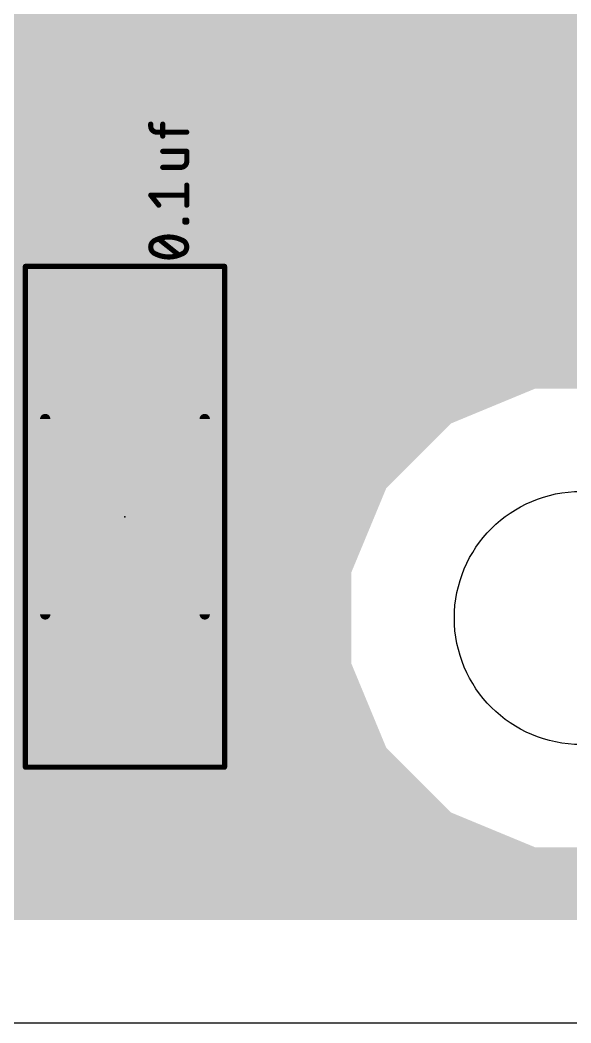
# Model space of a CAD drawing. Extents: x 0 to 29, y 0 to 29.2.
# Drawn here: x 9.96 to 15.4, y 0 to 9.91 of the extents above; entities that cross this region are included whole.
import ezdxf

# ---------------------------------------------------------------- set-up
doc = ezdxf.new("R2010")
doc.units = 0
for name, color, linetype in [('1', 12, 'CONTINUOUS'), ('16', 132, 'CONTINUOUS'), ('20', 31, 'CONTINUOUS'), ('21', 253, 'CONTINUOUS'), ('23', 53, 'CONTINUOUS'), ('25', 253, 'CONTINUOUS'), ('27', 253, 'CONTINUOUS'), ('39', 12, 'CONTINUOUS'), ('51', 253, 'CONTINUOUS')]:
    doc.layers.add(name, color=color, linetype=linetype)

# ---------------------------------------------------------------- blocks, each defined once
blk = doc.blocks.new('RECT')
blk.add_solid([(-0.5, -0.5), (0.5, -0.5), (-0.5, 0.5), (0.5, 0.5)])

msp = doc.modelspace()

# ---------------------------------------------------------------- linework, layer by layer
at = {"layer": '1', "const_width": 0.1524}
for points in [[(10.0584, 7.5302), (10.0584, 22.8214)], [(10.0584, 9.906), (23.1648, 9.906)], [(10.0584, 9.7536), (23.1648, 9.7536)], [(10.0584, 9.6012), (23.1648, 9.6012)], [(10.0584, 9.4488), (23.1648, 9.4488)], [(10.0584, 9.2964), (23.1648, 9.2964)], [(10.0584, 9.144), (23.1648, 9.144)], [(10.0584, 8.9916), (23.1648, 8.9916)], [(10.0584, 8.8392), (23.1648, 8.8392)], [(10.0584, 8.6868), (23.1648, 8.6868)], [(10.0584, 8.5344), (23.1648, 8.5344)], [(10.0584, 8.382), (23.1648, 8.382)], [(10.0584, 8.2296), (23.1648, 8.2296)], [(10.0584, 8.0772), (23.1648, 8.0772)], [(10.0584, 7.9248), (23.1648, 7.9248)], [(10.0584, 7.7724), (23.1648, 7.7724)], [(10.0584, 7.62), (23.1648, 7.62)], [(10.9238, 7.5302), (10.0584, 7.5302)], [(10.9238, 6.4762), (10.9238, 7.5302)], [(10.9238, 7.4676), (11.0762, 7.4676)], [(11.9435, 7.5302), (11.0762, 7.5302)], [(11.0762, 7.5302), (11.0762, 6.4762)], [(12.0274, 7.5077), (11.9435, 7.5302)], [(12.1027, 7.4642), (12.0274, 7.5077)], [(12.0969, 7.4676), (18.1531, 7.4676)], [(12.1642, 7.4027), (12.1027, 7.4642)], [(12.2077, 7.3275), (12.1642, 7.4027)], [(10.9238, 7.3152), (11.0762, 7.3152)], [(12.2302, 7.2435), (12.2077, 7.3275)], [(12.211, 7.3152), (18.039, 7.3152)], [(10.9238, 7.1628), (11.0762, 7.1628)], [(12.2302, 6.4762), (12.2302, 7.2435)], [(12.2302, 7.1628), (18.0198, 7.1628)], [(10.9238, 7.0104), (11.0762, 7.0104)], [(12.2302, 7.0104), (18.0198, 7.0104)], [(10.9238, 6.858), (11.0762, 6.858)], [(12.2302, 6.858), (18.0198, 6.858)], [(10.9238, 6.7056), (11.0762, 6.7056)], [(12.2302, 6.7056), (18.0198, 6.7056)], [(14.3256, 6.7056), (14.0208, 6.4008)], [(14.3517, 6.7056), (14.1732, 6.5271)], [(18.8976, 6.7056), (14.3256, 6.7056)], [(16.5855, 6.7056), (14.3517, 6.7056)], [(10.9238, 6.5532), (11.0762, 6.5532)], [(11.0762, 6.4762), (10.9238, 6.4762)], [(11.0762, 6.3238), (11.0762, 6.4762)], [(11.0762, 6.4762), (12.2302, 6.4762)], [(14.1732, 6.5271), (12.1286, 4.4824)], [(12.2302, 6.5532), (14.1994, 6.5532)], [(11.1252, 6.4008), (11, 6.4)], [(11.0762, 6.4008), (14.047, 6.4008)], [(14.0208, 6.4008), (11.1252, 6.4008)], [(14.478, 6.4008), (11.7348, 3.6576)], [(16.4592, 6.4008), (14.478, 6.4008)], [(10.9238, 5.2698), (10.9238, 6.3238)], [(10.9238, 6.3238), (11.0762, 6.3238)], [(11.0762, 6.3238), (11.0762, 5.2698)], [(12.2302, 6.3238), (11.0762, 6.3238)], [(12.2302, 5.5565), (12.2302, 6.3238)], [(10.9238, 6.2484), (11.0762, 6.2484)], [(12.2302, 6.2484), (13.8946, 6.2484)], [(10.9238, 6.096), (11.0762, 6.096)], [(12.2302, 6.096), (13.7422, 6.096)], [(10.9238, 5.9436), (11.0762, 5.9436)], [(12.2302, 5.9436), (13.5898, 5.9436)], [(10.9238, 5.7912), (11.0762, 5.7912)], [(12.2302, 5.7912), (13.4374, 5.7912)], [(10.9238, 5.6388), (11.0762, 5.6388)], [(12.2302, 5.6388), (13.285, 5.6388)], [(10.9238, 5.4864), (11.0762, 5.4864)], [(12.1642, 5.3973), (12.2077, 5.4725)], [(12.2077, 5.4725), (12.2302, 5.5565)], [(12.2114, 5.4864), (13.1326, 5.4864)], [(12.1027, 5.3358), (12.1642, 5.3973)], [(10.9238, 5.334), (11.0762, 5.334)], [(11.9435, 5.2698), (12.0274, 5.2923)], [(12.0274, 5.2923), (12.1027, 5.3358)], [(12.0997, 5.334), (12.9802, 5.334)], [(10.0584, 5.003), (10.0584, 5.2698)], [(10.0584, 5.2698), (10.9238, 5.2698)], [(10.0584, 5.1816), (12.8278, 5.1816)], [(11.0762, 5.2698), (11.9435, 5.2698)], [(10.0584, 5.0292), (12.6754, 5.0292)], [(10.4329, 4.6286), (10.0584, 5.003)], [(10.9728, 3.6576), (9.7536, 4.8768)], [(10.1846, 4.8768), (12.523, 4.8768)], [(10.337, 4.7244), (12.3706, 4.7244)], [(11.9947, 4.6286), (10.4329, 4.6286)], [(12.1286, 4.4947), (11.9947, 4.6286)], [(12.0513, 4.572), (12.2182, 4.572)], [(12.1286, 4.4824), (12.1286, 4.4947)], [(10.9728, 3.6576), (11, 3.6)], [(10.9728, 3.5052), (11, 3.6)], [(11.1252, 3.6576), (11, 3.6)], [(11.7348, 3.6576), (11.1252, 3.6576)], [(10.9728, 3.5052), (10.3632, 2.8956)], [(10.3632, 2.8956), (7.0104, 2.8956)], [(3.7878, 1.0922), (27.9078, 1.0922)]]:
    msp.add_lwpolyline(points, dxfattribs=at)
at = {"layer": '1', "const_width": 0.0762}
for points in [[(10.0584, 9.9441, 1), (10.0584, 9.8679)], [(10.0584, 9.7917, 1), (10.0584, 9.7155)], [(10.0584, 9.6393, 1), (10.0584, 9.5631)], [(10.0584, 9.4869, 1), (10.0584, 9.4107)], [(10.0584, 9.3345, 1), (10.0584, 9.2583)], [(10.0584, 9.1821, 1), (10.0584, 9.1059)], [(10.0584, 9.0297, 1), (10.0584, 8.9535)], [(10.0584, 8.8773, 1), (10.0584, 8.8011)], [(10.0584, 8.7249, 1), (10.0584, 8.6487)], [(10.0584, 8.5725, 1), (10.0584, 8.4963)], [(10.0584, 8.4201, 1), (10.0584, 8.3439)], [(10.0584, 8.2677, 1), (10.0584, 8.1915)], [(10.0584, 8.1153, 1), (10.0584, 8.0391)], [(10.0584, 7.9629, 1), (10.0584, 7.8867)], [(10.0584, 7.8105, 1), (10.0584, 7.7343)], [(10.0584, 7.6581, 1), (10.0584, 7.5819)], [(10.0584, 7.5683, 1), (10.0584, 7.4921)], [(10.0203, 7.5302, 1), (10.0965, 7.5302)], [(10.9619, 7.5302, 1), (10.8857, 7.5302)], [(10.9238, 7.5057, 1), (10.9238, 7.4295)], [(10.9238, 7.4921, 1), (10.9238, 7.5683)], [(11.0762, 7.5683, 1), (11.0762, 7.4921)], [(11.1143, 7.5302, 1), (11.0381, 7.5302)], [(11.0762, 7.4295, 1), (11.0762, 7.5057)], [(11.9533, 7.567, 1), (11.9336, 7.4934)], [(11.9435, 7.4921, 1), (11.9435, 7.5683)], [(12.0465, 7.5407, 1), (12.0084, 7.4747)], [(12.0176, 7.4709, 1), (12.0373, 7.5445)], [(12.0969, 7.5057, 1), (12.0969, 7.4295)], [(12.1297, 7.4912, 1), (12.0758, 7.4373)], [(12.0837, 7.4312, 1), (12.1218, 7.4972)], [(12.1972, 7.4218, 1), (12.1312, 7.3837)], [(12.1373, 7.3758, 1), (12.1912, 7.4297)], [(10.9238, 7.3533, 1), (10.9238, 7.2771)], [(11.0762, 7.2771, 1), (11.0762, 7.3533)], [(12.2445, 7.3373, 1), (12.1709, 7.3176)], [(12.211, 7.3533, 1), (12.211, 7.2771)], [(12.1747, 7.3084, 1), (12.2407, 7.3465)], [(10.9238, 7.2009, 1), (10.9238, 7.1247)], [(11.0762, 7.1247, 1), (11.0762, 7.2009)], [(12.2683, 7.2435, 1), (12.1921, 7.2435)], [(12.2302, 7.2009, 1), (12.2302, 7.1247)], [(12.1934, 7.2336, 1), (12.267, 7.2533)], [(10.9238, 7.0485, 1), (10.9238, 6.9723)], [(11.0762, 6.9723, 1), (11.0762, 7.0485)], [(12.2302, 7.0485, 1), (12.2302, 6.9723)], [(10.9238, 6.8961, 1), (10.9238, 6.8199)], [(11.0762, 6.8199, 1), (11.0762, 6.8961)], [(12.2302, 6.8961, 1), (12.2302, 6.8199)], [(10.9238, 6.7437, 1), (10.9238, 6.6675)], [(11.0762, 6.6675, 1), (11.0762, 6.7437)], [(12.2302, 6.7437, 1), (12.2302, 6.6675)], [(14.3256, 6.7437, 1), (14.3256, 6.6675)], [(14.3525, 6.6787, 1), (14.2987, 6.7325)], [(14.3517, 6.7437, 1), (14.3517, 6.6675)], [(14.3787, 6.6787, 1), (14.3248, 6.7325)], [(10.9238, 6.5913, 1), (10.9238, 6.5151)], [(10.9238, 6.5143, 1), (10.9238, 6.4381)], [(11.1143, 6.4762, 1), (11.0381, 6.4762)], [(11.0762, 6.5143, 1), (11.0762, 6.4381)], [(11.0762, 6.5151, 1), (11.0762, 6.5913)], [(11.0762, 6.4381, 1), (11.0762, 6.5143)], [(12.2302, 6.5913, 1), (12.2302, 6.5151)], [(12.2302, 6.4381, 1), (12.2302, 6.5143)], [(14.1463, 6.554, 1), (14.2001, 6.5001)], [(14.2001, 6.5001, 1), (14.1463, 6.554)], [(14.1994, 6.5151, 1), (14.1994, 6.5913)], [(10.8857, 6.4762, 1), (10.9619, 6.4762)], [(10.9998, 6.4381, 1), (11.0002, 6.3619)], [(11.0381, 6.4762, 1), (11.1143, 6.4762)], [(11.0762, 6.4389, 1), (11.0762, 6.3627)], [(11.1252, 6.4389, 1), (11.1252, 6.3627)], [(11.1254, 6.3627, 1), (11.125, 6.4389)], [(12.1921, 6.4762, 1), (12.2683, 6.4762)], [(13.9939, 6.4277, 1), (14.0477, 6.3739)], [(14.0208, 6.3627, 1), (14.0208, 6.4389)], [(14.047, 6.3627, 1), (14.047, 6.4389)], [(14.478, 6.4389, 1), (14.478, 6.3627)], [(14.5049, 6.3739, 1), (14.4511, 6.4277)], [(10.9619, 6.3238, 1), (10.8857, 6.3238)], [(10.9238, 6.3619, 1), (10.9238, 6.2857)], [(11.1143, 6.3238, 1), (11.0381, 6.3238)], [(11.0762, 6.3619, 1), (11.0762, 6.2857)], [(11.0381, 6.3238, 1), (11.1143, 6.3238)], [(11.0762, 6.2857, 1), (11.0762, 6.3619)], [(12.2683, 6.3238, 1), (12.1921, 6.3238)], [(12.2302, 6.2857, 1), (12.2302, 6.3619)], [(10.9238, 6.2865, 1), (10.9238, 6.2103)], [(11.0762, 6.2103, 1), (11.0762, 6.2865)], [(12.2302, 6.2865, 1), (12.2302, 6.2103)], [(13.8946, 6.2103, 1), (13.8946, 6.2865)], [(10.9238, 6.1341, 1), (10.9238, 6.0579)], [(11.0762, 6.0579, 1), (11.0762, 6.1341)], [(12.2302, 6.1341, 1), (12.2302, 6.0579)], [(13.7422, 6.0579, 1), (13.7422, 6.1341)], [(10.9238, 5.9817, 1), (10.9238, 5.9055)], [(11.0762, 5.9055, 1), (11.0762, 5.9817)], [(12.2302, 5.9817, 1), (12.2302, 5.9055)], [(13.5898, 5.9055, 1), (13.5898, 5.9817)], [(10.9238, 5.8293, 1), (10.9238, 5.7531)], [(11.0762, 5.7531, 1), (11.0762, 5.8293)], [(12.2302, 5.8293, 1), (12.2302, 5.7531)], [(13.4374, 5.7531, 1), (13.4374, 5.8293)], [(10.9238, 5.6769, 1), (10.9238, 5.6007)], [(11.0762, 5.6007, 1), (11.0762, 5.6769)], [(12.2302, 5.6769, 1), (12.2302, 5.6007)], [(13.285, 5.6007, 1), (13.285, 5.6769)], [(10.9238, 5.5245, 1), (10.9238, 5.4483)], [(11.0762, 5.4483, 1), (11.0762, 5.5245)], [(12.2114, 5.5245, 1), (12.2114, 5.4483)], [(12.2407, 5.4535, 1), (12.1747, 5.4916)], [(12.1921, 5.5565, 1), (12.2683, 5.5565)], [(12.267, 5.5467, 1), (12.1934, 5.5664)], [(13.1326, 5.4483, 1), (13.1326, 5.5245)], [(12.1312, 5.4163, 1), (12.1972, 5.3782)], [(12.1912, 5.3703, 1), (12.1373, 5.4242)], [(12.1709, 5.4824, 1), (12.2445, 5.4627)], [(10.9238, 5.3721, 1), (10.9238, 5.2959)], [(11.0762, 5.2959, 1), (11.0762, 5.3721)], [(12.0084, 5.3253, 1), (12.0465, 5.2593)], [(12.0373, 5.2555, 1), (12.0176, 5.3291)], [(12.0997, 5.3721, 1), (12.0997, 5.2959)], [(12.0758, 5.3627, 1), (12.1297, 5.3088)], [(12.1218, 5.3028, 1), (12.0837, 5.3688)], [(12.9802, 5.2959, 1), (12.9802, 5.3721)], [(10.0965, 5.2698, 1), (10.0203, 5.2698)], [(10.0584, 5.3079, 1), (10.0584, 5.2317)], [(10.0584, 5.2197, 1), (10.0584, 5.1435)], [(10.8857, 5.2698, 1), (10.9619, 5.2698)], [(10.9238, 5.2317, 1), (10.9238, 5.3079)], [(11.0762, 5.3079, 1), (11.0762, 5.2317)], [(11.0381, 5.2698, 1), (11.1143, 5.2698)], [(11.9336, 5.3066, 1), (11.9533, 5.233)], [(11.9435, 5.2317, 1), (11.9435, 5.3079)], [(12.8278, 5.1435, 1), (12.8278, 5.2197)], [(10.0584, 5.0673, 1), (10.0584, 4.9911)], [(10.0853, 5.03, 1), (10.0315, 4.9761)], [(12.6754, 4.9911, 1), (12.6754, 5.0673)], [(10.0203, 5.003, 1), (10.0965, 5.003)], [(10.1846, 4.9149, 1), (10.1846, 4.8387)], [(12.523, 4.8387, 1), (12.523, 4.9149)], [(10.337, 4.7625, 1), (10.337, 4.6863)], [(12.3706, 4.6863, 1), (12.3706, 4.7625)], [(10.4329, 4.6667, 1), (10.4329, 4.5905)], [(10.4059, 4.6017, 1), (10.4598, 4.6555)], [(12.0216, 4.6555, 1), (11.9677, 4.6017)], [(11.9947, 4.5905, 1), (11.9947, 4.6667)], [(12.0513, 4.6101, 1), (12.0513, 4.5339)], [(12.1667, 4.4947, 1), (12.0905, 4.4947)], [(12.1017, 4.4677, 1), (12.1555, 4.5216)], [(12.2182, 4.5339, 1), (12.2182, 4.6101)], [(12.1017, 4.5094, 1), (12.1555, 4.4555)], [(12.0905, 4.4824, 1), (12.1667, 4.4824)], [(11.0073, 3.6739, 1), (10.9383, 3.6413)], [(10.9459, 3.6307, 1), (10.9997, 3.6845)], [(10.9841, 3.6346, 1), (11.0159, 3.5654)], [(11.0366, 3.5895, 1), (10.9634, 3.6105)], [(11.1252, 3.6957, 1), (11.1252, 3.6195)], [(11.1411, 3.623, 1), (11.1093, 3.6922)], [(11.7079, 3.6845, 1), (11.7617, 3.6307)], [(11.7348, 3.6195, 1), (11.7348, 3.6957)], [(10.9997, 3.4783, 1), (10.9459, 3.5321)], [(10.9655, 3.5837, 1), (11.0345, 3.6163)], [(10.9362, 3.5157, 1), (11.0094, 3.4947)], [(10.3632, 2.8575, 1), (10.3632, 2.9337)], [(10.3363, 2.9225, 1), (10.3901, 2.8687)]]:
    msp.add_lwpolyline(points, format="xyb", dxfattribs=at)
at = {"layer": '16', "const_width": 0.1524}
for points in [[(1.0922, 9.906), (23.4696, 9.906)], [(1.0922, 9.7536), (23.4696, 9.7536)], [(1.0922, 9.6012), (23.4696, 9.6012)], [(1.0922, 9.4488), (23.4696, 9.4488)], [(1.0922, 9.2964), (23.4696, 9.2964)], [(1.0922, 9.144), (23.4696, 9.144)], [(1.0922, 8.9916), (23.4696, 8.9916)], [(1.0922, 8.8392), (23.4696, 8.8392)], [(1.0922, 8.6868), (23.4696, 8.6868)], [(1.0922, 8.5344), (23.4696, 8.5344)], [(1.0922, 8.382), (23.4696, 8.382)], [(1.0922, 8.2296), (23.4696, 8.2296)], [(1.0922, 8.0772), (23.4696, 8.0772)], [(1.0922, 7.9248), (23.4696, 7.9248)], [(1.0922, 7.7724), (23.4696, 7.7724)], [(1.0922, 7.62), (23.4696, 7.62)], [(1.0922, 7.4676), (23.4696, 7.4676)], [(1.0922, 7.3152), (23.4696, 7.3152)], [(1.0922, 7.1628), (23.4696, 7.1628)], [(1.0922, 7.0104), (23.4696, 7.0104)], [(1.0922, 6.858), (23.4696, 6.858)], [(1.0922, 6.7056), (23.4696, 6.7056)], [(1.0922, 6.5532), (23.4696, 6.5532)], [(1.0922, 6.4008), (23.4696, 6.4008)], [(15.0341, 6.3422), (14.1733, 5.9856)], [(15.9659, 6.3422), (15.0341, 6.3422)], [(1.0922, 6.2484), (14.8077, 6.2484)], [(1.0922, 6.096), (14.4397, 6.096)], [(14.1733, 5.9856), (13.5144, 5.3267)], [(1.0922, 5.9436), (14.1312, 5.9436)], [(1.0922, 5.7912), (13.9788, 5.7912)], [(1.0922, 5.6388), (13.8264, 5.6388)], [(1.0922, 5.4864), (13.674, 5.4864)], [(1.0922, 5.334), (13.5216, 5.334)], [(13.5144, 5.3267), (13.1578, 4.4659)], [(1.0922, 5.1816), (13.4543, 5.1816)], [(1.0922, 5.0292), (13.3911, 5.0292)], [(1.0922, 4.8768), (13.328, 4.8768)], [(1.0922, 4.7244), (13.2649, 4.7244)], [(1.0922, 4.572), (13.2018, 4.572)], [(1.0922, 4.4196), (13.1578, 4.4196)], [(13.1578, 4.4659), (13.1578, 3.5341)], [(1.0922, 4.2672), (13.1578, 4.2672)], [(1.0922, 4.1148), (13.1578, 4.1148)], [(1.0922, 3.9624), (13.1578, 3.9624)], [(1.0922, 3.81), (13.1578, 3.81)], [(1.0922, 3.6576), (13.1578, 3.6576)], [(1.0922, 3.5052), (13.1698, 3.5052)], [(13.1578, 3.5341), (13.5144, 2.6733)], [(1.0922, 3.3528), (13.2329, 3.3528)], [(1.0922, 3.2004), (13.296, 3.2004)], [(1.0922, 3.048), (13.3592, 3.048)], [(1.0922, 2.8956), (13.4223, 2.8956)], [(1.0922, 2.7432), (13.4854, 2.7432)], [(13.5144, 2.6733), (14.1733, 2.0144)], [(1.0922, 2.5908), (13.5968, 2.5908)], [(1.0922, 2.4384), (13.7492, 2.4384)], [(1.0922, 2.286), (13.9016, 2.286)], [(1.0922, 2.1336), (14.054, 2.1336)], [(14.1733, 2.0144), (15.0341, 1.6578)], [(1.0922, 1.9812), (14.2533, 1.9812)], [(1.0922, 1.8288), (14.6213, 1.8288)], [(1.0922, 1.6764), (14.9892, 1.6764)], [(15.0341, 1.6578), (15.9659, 1.6578)], [(1.0922, 1.524), (27.9078, 1.524)], [(1.0922, 1.3716), (27.9078, 1.3716)], [(1.0922, 1.2192), (27.9078, 1.2192)], [(27.9078, 1.0922), (1.0922, 1.0922)]]:
    msp.add_lwpolyline(points, dxfattribs=at)
at = {"layer": '16', "const_width": 0.0762}
for points in [[(15.0341, 6.3803, 1), (15.0341, 6.3041)], [(15.0487, 6.307, 1), (15.0195, 6.3774)], [(14.8077, 6.2103, 1), (14.8077, 6.2865)], [(14.4397, 6.0579, 1), (14.4397, 6.1341)], [(14.1587, 6.0208, 1), (14.1878, 5.9504)], [(14.2002, 5.9587, 1), (14.1463, 6.0126)], [(14.1312, 5.9055, 1), (14.1312, 5.9817)], [(13.9788, 5.7531, 1), (13.9788, 5.8293)], [(13.8264, 5.6007, 1), (13.8264, 5.6769)], [(13.674, 5.4483, 1), (13.674, 5.5245)], [(13.4874, 5.3537, 1), (13.5413, 5.2998)], [(13.5496, 5.3122, 1), (13.4792, 5.3413)], [(13.5216, 5.2959, 1), (13.5216, 5.3721)], [(13.4543, 5.1435, 1), (13.4543, 5.2197)], [(13.3911, 4.9911, 1), (13.3911, 5.0673)], [(13.328, 4.8387, 1), (13.328, 4.9149)], [(13.2649, 4.6863, 1), (13.2649, 4.7625)], [(13.2018, 4.5339, 1), (13.2018, 4.6101)], [(13.1959, 4.4659, 1), (13.1197, 4.4659)], [(13.1226, 4.4805, 1), (13.193, 4.4513)], [(13.1578, 4.3815, 1), (13.1578, 4.4577)], [(13.1578, 4.2291, 1), (13.1578, 4.3053)], [(13.1578, 4.0767, 1), (13.1578, 4.1529)], [(13.1578, 3.9243, 1), (13.1578, 4.0005)], [(13.1578, 3.7719, 1), (13.1578, 3.8481)], [(13.1578, 3.6195, 1), (13.1578, 3.6957)], [(13.193, 3.5487, 1), (13.1226, 3.5195)], [(13.1197, 3.5341, 1), (13.1959, 3.5341)], [(13.1698, 3.4671, 1), (13.1698, 3.5433)], [(13.2329, 3.3147, 1), (13.2329, 3.3909)], [(13.296, 3.1623, 1), (13.296, 3.2385)], [(13.3592, 3.0099, 1), (13.3592, 3.0861)], [(13.4223, 2.8575, 1), (13.4223, 2.9337)], [(13.4854, 2.7051, 1), (13.4854, 2.7813)], [(13.5413, 2.7002, 1), (13.4874, 2.6463)], [(13.4792, 2.6587, 1), (13.5496, 2.6878)], [(13.5968, 2.5527, 1), (13.5968, 2.6289)], [(13.7492, 2.4003, 1), (13.7492, 2.4765)], [(13.9016, 2.2479, 1), (13.9016, 2.3241)], [(14.054, 2.0955, 1), (14.054, 2.1717)], [(14.1878, 2.0496, 1), (14.1587, 1.9792)], [(14.1463, 1.9874, 1), (14.2002, 2.0413)], [(14.2533, 1.9431, 1), (14.2533, 2.0193)], [(14.6213, 1.7907, 1), (14.6213, 1.8669)], [(14.9892, 1.6383, 1), (14.9892, 1.7145)], [(15.0341, 1.6959, 1), (15.0341, 1.6197)], [(15.0195, 1.6226, 1), (15.0487, 1.693)]]:
    msp.add_lwpolyline(points, format="xyb", dxfattribs=at)
at = {"layer": '20'}
msp.add_line((0, 0), (29, 0), dxfattribs=at)
msp.add_circle((15.5, 4), 1.25, dxfattribs=at)
at = {"layer": '21', "const_width": 0.2032}
for points in [[(10, 2.6), (10, 7.4)], [(10, 7.4), (12, 7.4)], [(12, 7.4), (12, 2.6)], [(12, 2.6), (10, 2.6)]]:
    msp.add_lwpolyline(points, dxfattribs=at)
at = {"layer": '21', "const_width": 0.1016}
for points in [[(10.0508, 7.4, 1), (9.9492, 7.4)], [(10, 7.4508, 1), (10, 7.3492)], [(12.0508, 7.4, 1), (11.9492, 7.4)], [(12, 7.3492, 1), (12, 7.4508)], [(10, 2.6508, 1), (10, 2.5492)], [(12, 2.5492, 1), (12, 2.6508)], [(9.9492, 2.6, 1), (10.0508, 2.6)], [(11.9492, 2.6, 1), (12.0508, 2.6)]]:
    msp.add_lwpolyline(points, format="xyb", dxfattribs=at)
at = {"layer": '23'}
msp.add_point((11, 5), dxfattribs=at)
at = {"layer": '25'}
for points, const_width in [([(10.6839, 8.4495, 1), (10.3904, 8.4495)], 0.1524), ([(11.0508, 8.4128, 1), (10.6839, 8.4128)], 0.1524), ([(10.4285, 8.4495, 1), (10.3523, 8.4495)], 0.0762), ([(10.722, 8.4495, 1), (10.6458, 8.4495)], 0.0762), ([(10.3523, 8.4495, 1), (10.4285, 8.4495)], 0.0762), ([(10.6458, 8.4495, 1), (10.722, 8.4495)], 0.0762), ([(10.6458, 8.4128, 1), (10.722, 8.4128)], 0.0762), ([(11.0889, 8.4128, 1), (11.0127, 8.4128)], 0.0762), ([(11.0127, 8.4128, 1), (11.0889, 8.4128)], 0.0762), ([(10.6458, 8.3027, 1), (10.722, 8.3027)], 0.0762), ([(10.3523, 8.2294, 1), (10.4285, 8.2294)], 0.0762), ([(11.0127, 8.2294, 1), (11.0889, 8.2294)], 0.0762), ([(10.4285, 7.9097, 1), (10.3523, 7.9097)], 0.0762), ([(11.0889, 7.9097, 1), (11.0127, 7.9097)], 0.0762), ([(10.3904, 7.763, 0.4142), (10.5372, 7.6162)], 0.1524), ([(10.4285, 7.763, 1), (10.3523, 7.763)], 0.0762), ([(10.904, 7.6162, 0.4142), (11.0508, 7.763)], 0.1524), ([(11.0889, 7.763, 1), (11.0127, 7.763)], 0.0762), ([(10.3523, 7.763, 1), (10.4285, 7.763)], 0.0762), ([(11.0127, 7.763, 1), (11.0889, 7.763)], 0.0762), ([(10.5372, 7.6543, 1), (10.5372, 7.5781)], 0.0762), ([(10.5372, 7.5781, 1), (10.5372, 7.6543)], 0.0762), ([(10.904, 7.6543, 1), (10.904, 7.5781)], 0.0762), ([(10.904, 7.5781, 1), (10.904, 7.6543)], 0.0762)]:
    msp.add_lwpolyline(points, format="xyb", dxfattribs=dict(at, const_width=const_width))
at = {"layer": '25', "const_width": 0.1524}
for points in [[(10.3904, 8.2294), (10.3904, 8.4495)], [(10.6839, 8.4495), (10.6839, 8.3027)], [(11.0508, 8.2294), (11.0508, 8.4128)], [(10.3904, 7.763), (10.3904, 7.9097)], [(11.0508, 7.9097), (11.0508, 7.763)], [(10.904, 7.6162), (10.5372, 7.6162)]]:
    msp.add_lwpolyline(points, dxfattribs=at)
at = {"layer": '27', "const_width": 0.0508}
for points in [[(11.254, 8.8581), (11.254, 8.8778)], [(11.6096, 8.7988), (11.3133, 8.7988)], [(11.3725, 8.7593), (11.3725, 8.8778)], [(11.6096, 8.6088), (11.3725, 8.6088)], [(11.6096, 8.51), (11.6096, 8.6088)], [(11.3725, 8.4508), (11.5503, 8.4508)], [(11.6096, 8.0775), (11.6096, 8.275)], [(11.333, 8.0775), (11.254, 8.1762)], [(11.254, 8.1762), (11.6096, 8.1762)], [(11.5898, 7.9103), (11.5898, 7.9301)], [(11.5898, 7.9301), (11.6096, 7.9301)], [(11.6096, 7.9103), (11.5898, 7.9103)], [(11.6096, 7.9301), (11.6096, 7.9103)], [(11.5306, 7.5852), (11.333, 7.7432)]]:
    msp.add_lwpolyline(points, dxfattribs=at)
at = {"layer": '27'}
for points, const_width in [([(11.2667, 8.8778, 1), (11.2413, 8.8778)], 0.0254), ([(11.254, 8.8581, 0.4142), (11.3133, 8.7988)], 0.0508), ([(11.2667, 8.8581, 1), (11.2413, 8.8581)], 0.0254), ([(11.2413, 8.8581, 1), (11.2667, 8.8581)], 0.0254), ([(11.3133, 8.8115, 1), (11.3133, 8.7861)], 0.0254), ([(11.3133, 8.7861, 1), (11.3133, 8.8115)], 0.0254), ([(11.3852, 8.8778, 1), (11.3598, 8.8778)], 0.0254), ([(11.6096, 8.7861, 1), (11.6096, 8.8115)], 0.0254), ([(11.3598, 8.7593, 1), (11.3852, 8.7593)], 0.0254), ([(11.3725, 8.6215, 1), (11.3725, 8.5961)], 0.0254), ([(11.6223, 8.6088, 1), (11.5969, 8.6088)], 0.0254), ([(11.6096, 8.5961, 1), (11.6096, 8.6215)], 0.0254), ([(11.5503, 8.4508, 0.4142), (11.6096, 8.51)], 0.0508), ([(11.6223, 8.51, 1), (11.5969, 8.51)], 0.0254), ([(11.5969, 8.51, 1), (11.6223, 8.51)], 0.0254), ([(11.3725, 8.4635, 1), (11.3725, 8.4381)], 0.0254), ([(11.5503, 8.4635, 1), (11.5503, 8.4381)], 0.0254), ([(11.5503, 8.4381, 1), (11.5503, 8.4635)], 0.0254), ([(11.6223, 8.275, 1), (11.5969, 8.275)], 0.0254), ([(11.2639, 8.1842, 1), (11.2441, 8.1683)], 0.0254), ([(11.254, 8.1889, 1), (11.254, 8.1635)], 0.0254), ([(11.6096, 8.1635, 1), (11.6096, 8.1889)], 0.0254), ([(11.3231, 8.0695, 1), (11.3429, 8.0854)], 0.0254), ([(11.5969, 8.0775, 1), (11.6223, 8.0775)], 0.0254), ([(11.6025, 7.9301, 1), (11.5771, 7.9301)], 0.0254), ([(11.5898, 7.9428, 1), (11.5898, 7.9174)], 0.0254), ([(11.5898, 7.923, 1), (11.5898, 7.8976)], 0.0254), ([(11.6223, 7.9301, 1), (11.5969, 7.9301)], 0.0254), ([(11.6096, 7.9174, 1), (11.6096, 7.9428)], 0.0254), ([(11.6096, 7.8976, 1), (11.6096, 7.923)], 0.0254), ([(11.5771, 7.9103, 1), (11.6025, 7.9103)], 0.0254), ([(11.5969, 7.9103, 1), (11.6223, 7.9103)], 0.0254), ([(11.3034, 7.7333, 0.3205), (11.254, 7.6642)], 0.0508), ([(11.4318, 7.763, 0.1139), (11.3034, 7.7333)], 0.0508), ([(11.2978, 7.7447, 1), (11.309, 7.7219)], 0.0254), ([(11.3075, 7.7213, 1), (11.2993, 7.7453)], 0.0254), ([(11.341, 7.7531, 1), (11.3251, 7.7333)], 0.0254), ([(11.5602, 7.7333, 0.1139), (11.4318, 7.763)], 0.0508), ([(11.4318, 7.7757, 1), (11.4318, 7.7503)], 0.0254), ([(11.4318, 7.7503, 1), (11.4318, 7.7757)], 0.0254), ([(11.6096, 7.6642, 0.3205), (11.5602, 7.7333)], 0.0508), ([(11.5643, 7.7453, 1), (11.5561, 7.7213)], 0.0254), ([(11.5546, 7.7219, 1), (11.5658, 7.7447)], 0.0254), ([(11.254, 7.6642, 0.3205), (11.3034, 7.595)], 0.0508), ([(11.2667, 7.6642, 1), (11.2413, 7.6642)], 0.0254), ([(11.2413, 7.6642, 1), (11.2667, 7.6642)], 0.0254), ([(11.5602, 7.595, 0.3205), (11.6096, 7.6642)], 0.0508), ([(11.6223, 7.6642, 1), (11.5969, 7.6642)], 0.0254), ([(11.5969, 7.6642, 1), (11.6223, 7.6642)], 0.0254), ([(11.3034, 7.595, 0.1139), (11.4318, 7.5654)], 0.0508), ([(11.309, 7.6064, 1), (11.2978, 7.5836)], 0.0254), ([(11.2993, 7.583, 1), (11.3075, 7.607)], 0.0254), ([(11.4318, 7.5654, 0.1139), (11.5602, 7.595)], 0.0508), ([(11.4318, 7.5781, 1), (11.4318, 7.5527)], 0.0254), ([(11.4318, 7.5527, 1), (11.4318, 7.5781)], 0.0254), ([(11.5226, 7.5752, 1), (11.5385, 7.5951)], 0.0254), ([(11.5561, 7.607, 1), (11.5643, 7.583)], 0.0254), ([(11.5658, 7.5836, 1), (11.5546, 7.6064)], 0.0254)]:
    msp.add_lwpolyline(points, format="xyb", dxfattribs=dict(at, const_width=const_width))
at = {"layer": '39', "const_width": 0.0508}
for points in [[(10.017, 2.527), (10.017, 7.473)], [(10.017, 7.473), (11.983, 7.473)], [(11.983, 7.473), (11.983, 2.527)], [(11.983, 2.527), (10.017, 2.527)]]:
    msp.add_lwpolyline(points, dxfattribs=at)
at = {"layer": '39', "const_width": 0.0254}
for points in [[(10.0297, 7.473, 1), (10.0043, 7.473)], [(10.017, 7.4857, 1), (10.017, 7.4603)], [(11.9957, 7.473, 1), (11.9703, 7.473)], [(11.983, 7.4603, 1), (11.983, 7.4857)], [(10.017, 2.5397, 1), (10.017, 2.5143)], [(10.0043, 2.527, 1), (10.0297, 2.527)], [(11.9703, 2.527, 1), (11.9957, 2.527)], [(11.983, 2.5143, 1), (11.983, 2.5397)]]:
    msp.add_lwpolyline(points, format="xyb", dxfattribs=at)
at = {"layer": '51', "const_width": 0.1016}
for points in [[(10.213, 4.035), (10.213, 5.965)], [(11.787, 4.035), (11.787, 5.965)]]:
    msp.add_lwpolyline(points, dxfattribs=at)
at = {"layer": '51', "const_width": 0.0508}
for points in [[(10.2384, 5.965, 1), (10.1876, 5.965)], [(11.8124, 5.965, 1), (11.7616, 5.965)], [(10.1876, 4.035, 1), (10.2384, 4.035)], [(11.7616, 4.035, 1), (11.8124, 4.035)]]:
    msp.add_lwpolyline(points, format="xyb", dxfattribs=at)

# ---------------------------------------------------------------- block references
at = {"layer": '1', "xscale": 1.6, "yscale": 1.8, "rotation": 90}
for p in [(11, 6.4), (11, 3.6)]:
    msp.add_blockref('RECT', p, dxfattribs=at)
at = {"layer": '51', "xscale": 0.7501, "yscale": 1.7, "rotation": 90}
for p in [(10.9991, 6.3268), (11.0009, 3.6733)]:
    msp.add_blockref('RECT', p, dxfattribs=at)

doc.saveas('drawing.dxf')
